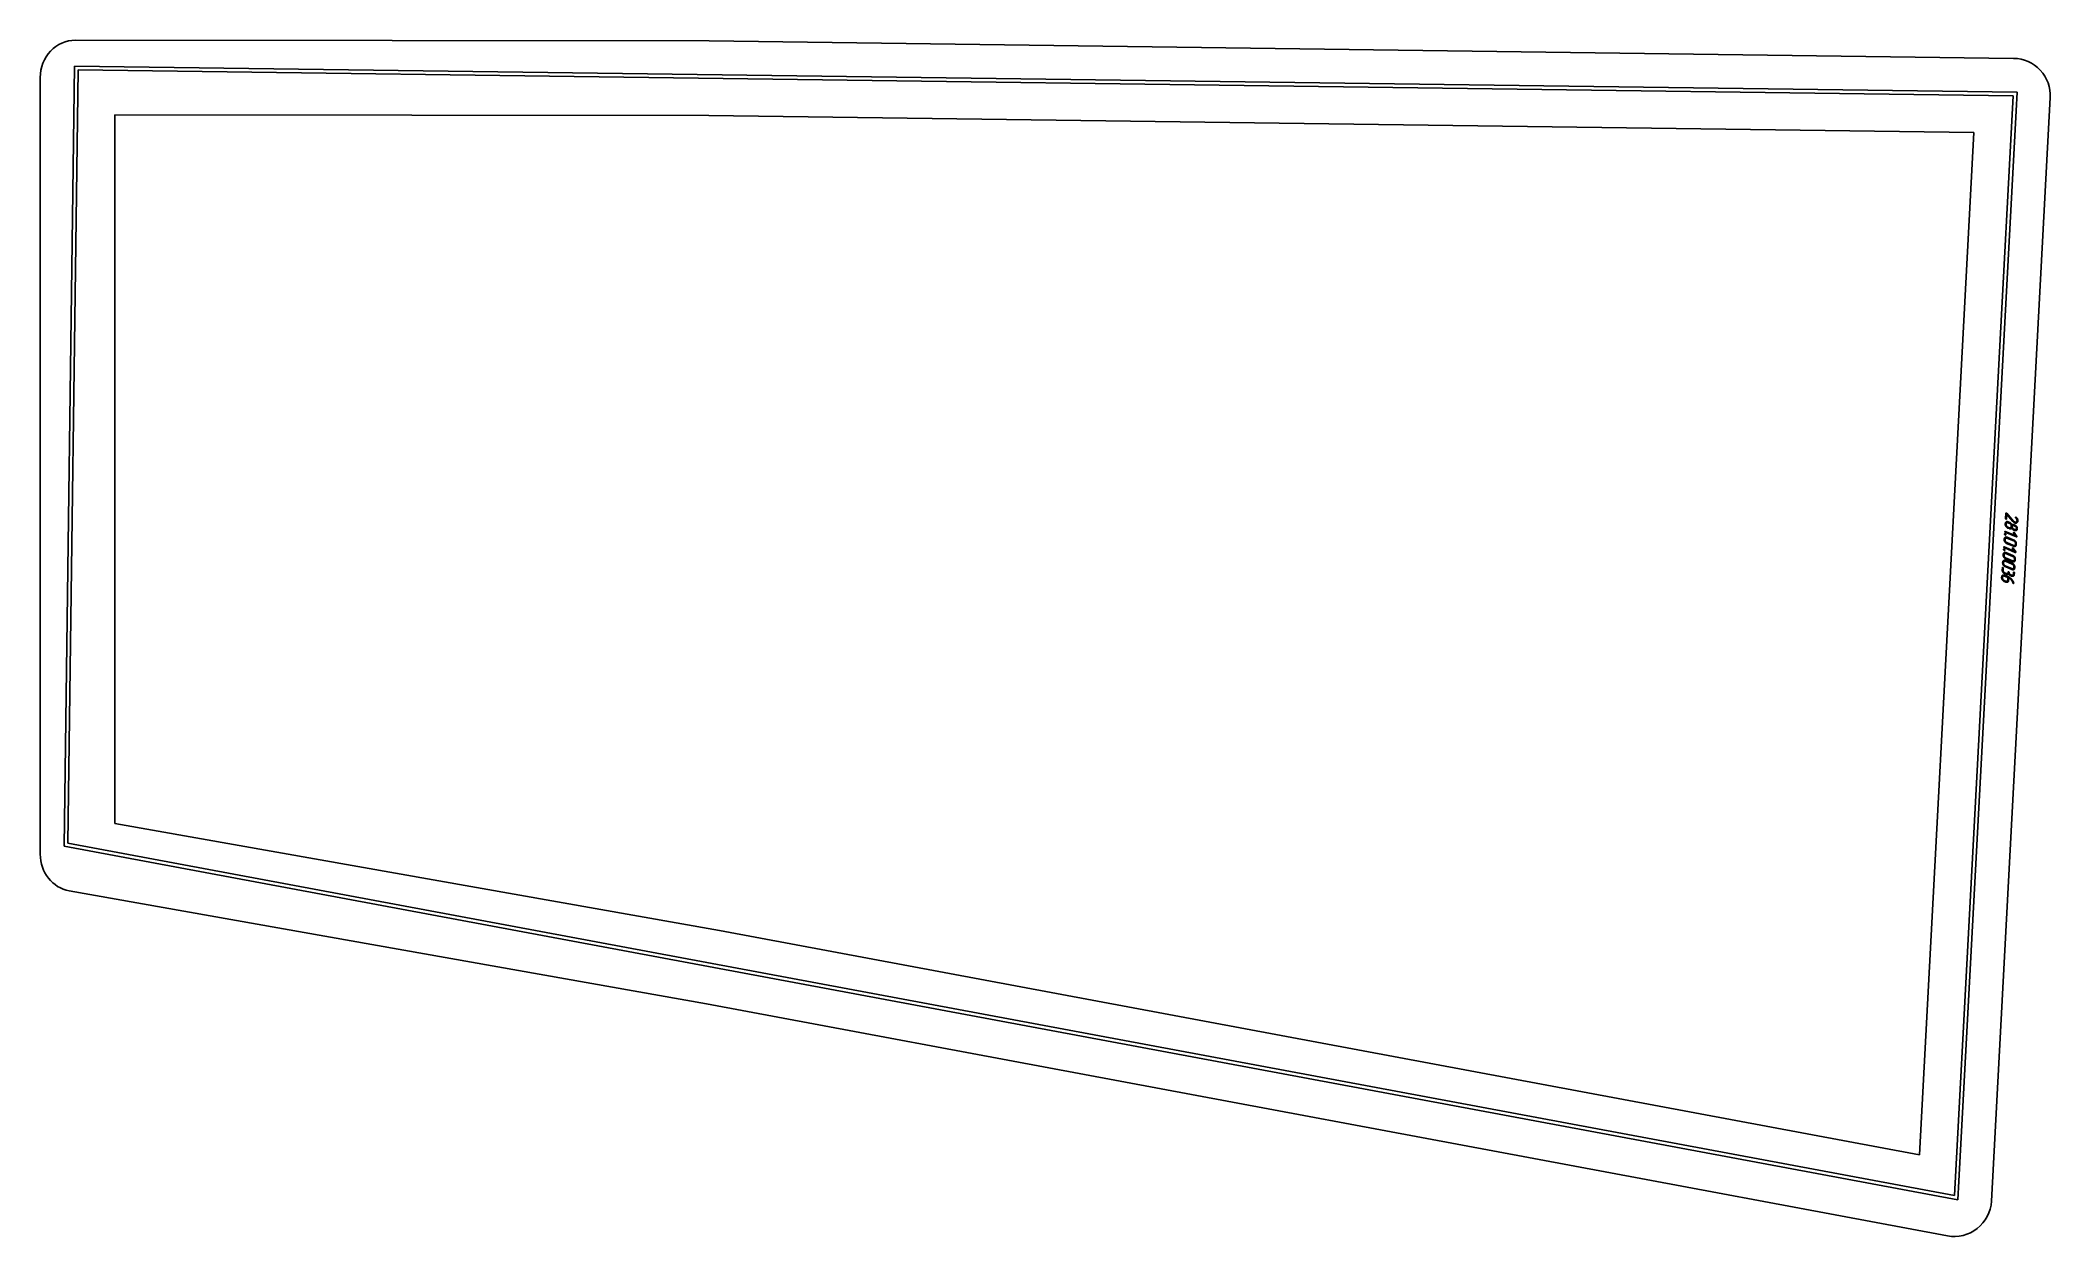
# Model space of a CAD drawing. Header units: millimetres. Extents: x 28 to 1648, y 36 to 1001.
import ezdxf

# ---------------------------------------------------------------- set-up
doc = ezdxf.new("R2010")
doc.units = ezdxf.units.MM
doc.linetypes.add('K5LT_BASIC', pattern=[0])
doc.layers.add('Engraving', color=7, linetype='Continuous')

msp = doc.modelspace()

# ---------------------------------------------------------------- linework, layer by layer
at = {"color": 143, "linetype": 'K5LT_BASIC', "lineweight": 25, "true_color": 0x33acca}
for p, q in [((56.5, 1001.3), (567.2, 1000.7)), ((567.2, 1000.7), (1618.1, 986.6)), ((28.3, 345.4), (28.3, 971.3)), ((88.3, 370.2), (88.3, 941.2)), ((88.3, 941.2), (567.1, 940.7)), ((567.1, 940.7), (1586.1, 927)), ((1647.7, 955), (1600.3, 65.8)), ((1586.1, 927), (1542.2, 103.1)), ((575.5, 283.8), (88.3, 370.2)), ((565.1, 224.7), (51.7, 315.8)), ((1542.2, 103.1), (575.5, 283.8)), ((1564.8, 37.9), (565.1, 224.7))]:
    msp.add_line(p, q, dxfattribs=at)
for centre, major_axis, ratio, start_param, end_param in [((56.5, 971.3), (0, 30), 0.939197, 6.281978, 7.853982), ((1617.7, 956.6), (1.6, 30), 0.999997, 4.712389, 6.323044), ((56.5, 345.4), (0, -30), 0.938846, 4.712389, 6.112928), ((1570.3, 67.4), (-1.6, -30), 0.999346, 6.151775, 7.853982)]:
    msp.add_ellipse(centre, major_axis=major_axis, ratio=ratio, start_param=start_param, end_param=end_param, dxfattribs=at)
at = {"layer": 'Engraving', "color": 143, "linetype": 'K5LT_BASIC', "lineweight": 25, "true_color": 0x33acca}
for p, q in [((47.5, 351.9), (55.9, 980.5)), ((58.9, 977.4), (50.5, 354.4)), ((55.9, 980.5), (1620.9, 959.5)), ((1617.7, 956.6), (58.9, 977.4)), ((1570.5, 70.4), (1617.7, 956.6)), ((1620.9, 959.5), (1573.3, 66.8)), ((1611.7, 615.8), (1612, 620.1)), ((1612.7, 619.1), (1612.4, 615.5)), ((1612.6, 620.1), (1618.1, 613.8)), ((1617.6, 613.4), (1612.7, 619.1)), ((1620, 617), (1620.1, 616.9)), ((1610.6, 598.8), (1610.6, 599.5)), ((1620.4, 601), (1611.3, 604.8)), ((1611.4, 611.2), (1611.5, 612)), ((1611.4, 605.5), (1619.6, 602.1)), ((1612.1, 611), (1612.2, 611.7)), ((1612.8, 600.1), (1618.4, 597.8)), ((1612.9, 600.8), (1618.4, 598.5)), ((1614.8, 608.4), (1613.4, 609)), ((1614.7, 607.7), (1613.4, 608.2)), ((1613.6, 612.5), (1615, 611.9)), ((1613.7, 613.2), (1615.1, 612.6)), ((1616.3, 609.9), (1616.3, 609.2)), ((1618.1, 613.8), (1618.3, 613.6)), ((1618.9, 606.3), (1618.2, 606.6)), ((1619.6, 602.1), (1618.2, 604.2)), ((1618.3, 613.6), (1618.6, 613.4)), ((1619, 607), (1618.3, 607.3)), ((1618.5, 610.8), (1619.2, 610.5)), ((1618.5, 610.1), (1619.2, 609.8)), ((1618.7, 604.5), (1620.6, 601.5)), ((1619.1, 606.2), (1618.9, 606.3)), ((1619.4, 606.1), (1619.1, 606.2)), ((1619.7, 606.1), (1619.4, 606.1)), ((1621.1, 608.4), (1621.1, 608)), ((1621.1, 608), (1621.2, 607.8)), ((1621.2, 607.8), (1621.1, 607.6)), ((1609.8, 586.4), (1609.8, 587.1)), ((1610.4, 586.1), (1610.5, 586.8)), ((1619.5, 588.6), (1610.5, 592.4)), ((1610.6, 593.1), (1618.7, 589.7)), ((1611.3, 598.5), (1611.3, 599.3)), ((1617.3, 581.8), (1611.7, 584.1)), ((1617.2, 581.1), (1611.7, 583.4)), ((1612, 588.4), (1617.6, 586.1)), ((1612, 587.7), (1617.5, 585.4)), ((1618.1, 593.5), (1612.5, 595.8)), ((1618.1, 594.2), (1612.6, 596.5)), ((1618.7, 589.7), (1617.3, 591.8)), ((1617.9, 592.1), (1619.8, 589.1)), ((1618.8, 583.4), (1618.8, 582.7)), ((1619.6, 595.8), (1619.6, 595.1)), ((1620.3, 595.5), (1620.3, 594.8)), ((1608.5, 568.2), (1608.6, 568.9)), ((1608.9, 574.5), (1609.1, 576.2)), ((1609.2, 567.9), (1609.3, 568.6)), ((1609.3, 580.1), (1609.4, 580.8)), ((1609.8, 575.9), (1609.6, 574.2)), ((1610, 579.8), (1610.1, 580.5)), ((1610.7, 569.5), (1613.5, 568.3)), ((1610.8, 570.2), (1613.9, 568.9)), ((1610.9, 572.2), (1612.3, 571.6)), ((1612.3, 570.9), (1610.9, 571.5)), ((1616.8, 575.5), (1611.3, 577.8)), ((1616.8, 574.8), (1611.3, 577.1)), ((1611.5, 581.4), (1617.1, 579)), ((1611.6, 582.1), (1617.1, 579.8)), ((1613.5, 568.3), (1613.4, 566.2)), ((1613.8, 572.4), (1613.8, 572.8)), ((1614.2, 568), (1614.1, 565.9)), ((1615.4, 570), (1615.3, 570.1)), ((1615.5, 569.9), (1615.4, 570)), ((1615.8, 569.8), (1615.5, 569.9)), ((1615.8, 570.5), (1616.5, 570.2)), ((1616.4, 569.5), (1615.8, 569.8)), ((1618, 571.1), (1618.1, 572.5)), ((1618.4, 577), (1618.3, 576.3)), ((1618.8, 572.2), (1618.7, 570.8)), ((1619.1, 576.8), (1619, 576)), ((1619.5, 583.1), (1619.5, 582.4)), ((1611.9, 565.4), (1610.5, 565.9)), ((1611.8, 564.6), (1610.5, 565.2)), ((1617.4, 564.3), (1617.3, 564.7)), ((1617.5, 564.1), (1617.4, 564.3)), ((1617.5, 564), (1617.5, 564.1)), ((1618.2, 564), (1618.2, 563.8)), ((1573.3, 66.8), (47.5, 351.9)), ((50.5, 354.4), (1570.5, 70.4))]:
    msp.add_line(p, q, dxfattribs=at)
for points in [[(1611.7, 615.8), (1611.7, 615.6), (1611.8, 615.5)], [(1612.1, 620.3), (1612, 620.2), (1612, 620.1)], [(1612.4, 620.2), (1612.3, 620.3), (1612.1, 620.3)], [(1612.3, 615.3), (1612.4, 615.4), (1612.4, 615.5)], [(1612.6, 620.1), (1612.5, 620.2), (1612.4, 620.2)], [(1619.7, 617), (1619.6, 616.9), (1619.6, 616.8)], [(1619.6, 616.8), (1619.6, 616.6), (1619.7, 616.5)], [(1620, 617), (1619.8, 617), (1619.7, 617)], [(1619.7, 616.5), (1619.7, 616.4), (1619.8, 616.3)], [(1619.8, 616.3), (1620.4, 615.8), (1620.7, 615.3)], [(1621.3, 615.5), (1620.9, 616.3), (1620.1, 616.9)], [(1611.3, 600.8), (1610.7, 600.4), (1610.6, 599.5)], [(1611.1, 603.7), (1610.9, 603.6), (1610.9, 603.3)], [(1610.9, 603.3), (1610.9, 603.1), (1611, 602.9)], [(1611.1, 605.5), (1611, 605.3), (1611, 605.3)], [(1611, 605.3), (1611, 605.1), (1611.1, 605)], [(1611, 602.9), (1611.2, 602.7), (1611.4, 602.6)], [(1611.4, 605.5), (1611.2, 605.5), (1611.1, 605.5)], [(1611.1, 605), (1611.2, 604.8), (1611.3, 604.8)], [(1611.4, 603.7), (1611.2, 603.7), (1611.1, 603.7)], [(1612.9, 600.8), (1612, 601.2), (1611.3, 600.8)], [(1611.8, 600.1), (1611.4, 599.8), (1611.3, 599.3)], [(1611.4, 611.2), (1611.4, 610.4), (1611.9, 609.5)], [(1611.8, 603.4), (1611.6, 603.6), (1611.4, 603.7)], [(1611.4, 602.6), (1611.6, 602.5), (1611.7, 602.6)], [(1612.2, 613.2), (1611.5, 612.8), (1611.5, 612)], [(1611.7, 602.6), (1611.9, 602.7), (1611.9, 602.9)], [(1611.8, 615.5), (1611.9, 615.4), (1612.1, 615.3)], [(1611.9, 602.9), (1611.9, 603.2), (1611.8, 603.4)], [(1612.8, 600.1), (1612.3, 600.3), (1611.8, 600.1)], [(1611.9, 609.5), (1612.5, 608.6), (1613.4, 608.2)], [(1612.1, 615.3), (1612.2, 615.3), (1612.3, 615.3)], [(1612.1, 611), (1612.1, 610.4), (1612.5, 609.8)], [(1613.7, 613.2), (1612.8, 613.6), (1612.2, 613.2)], [(1612.6, 612.5), (1612.2, 612.2), (1612.2, 611.7)], [(1612.5, 609.8), (1612.8, 609.2), (1613.4, 609)], [(1613.6, 612.5), (1613.1, 612.7), (1612.6, 612.5)], [(1614.7, 607.7), (1615.3, 607.4), (1615.9, 607.5)], [(1614.8, 608.4), (1615.4, 608.1), (1615.8, 608.4)], [(1616, 611.1), (1615.6, 611.7), (1615, 611.9)], [(1616.1, 611.9), (1615.6, 612.4), (1615.1, 612.6)], [(1615.8, 608.4), (1616.2, 608.6), (1616.3, 609.2)], [(1615.9, 607.5), (1616.4, 607.7), (1616.7, 608)], [(1616.3, 609.9), (1616.4, 610.5), (1616, 611.1)], [(1616.8, 610.7), (1616.5, 611.4), (1616.1, 611.9)], [(1616.7, 608), (1617, 607.5), (1617.3, 607.2)], [(1617.6, 611), (1617.2, 611), (1616.8, 610.7)], [(1617.5, 610.1), (1617, 609.9), (1617, 609.3)], [(1617, 609.3), (1617, 608.7), (1617.3, 608.1)], [(1617.3, 608.1), (1617.7, 607.5), (1618.3, 607.3)], [(1617.3, 607.2), (1617.7, 606.8), (1618.2, 606.6)], [(1618.5, 610.1), (1617.9, 610.4), (1617.5, 610.1)], [(1617.6, 613.4), (1618.1, 613), (1618.4, 612.7)], [(1618.5, 610.8), (1618, 611), (1617.6, 611)], [(1618.2, 604.7), (1618.1, 604.6), (1618.1, 604.5)], [(1618.1, 604.5), (1618.1, 604.4), (1618.2, 604.2)], [(1618.5, 604.7), (1618.3, 604.8), (1618.2, 604.7)], [(1618.4, 612.7), (1618.7, 612.5), (1619, 612.3)], [(1618.7, 604.5), (1618.5, 604.7), (1618.5, 604.7)], [(1619.1, 613.1), (1618.8, 613.2), (1618.6, 613.4)], [(1619, 612.3), (1620, 611.9), (1620.8, 612.5)], [(1619, 607), (1619.6, 606.8), (1620, 607)], [(1620.3, 613.2), (1619.8, 612.8), (1619.1, 613.1)], [(1620.7, 609.3), (1620, 610.2), (1619.2, 610.5)], [(1620.1, 609), (1619.8, 609.6), (1619.2, 609.8)], [(1619.7, 606.1), (1620.1, 606.1), (1620.4, 606.3)], [(1620, 607), (1620.4, 607.2), (1620.5, 607.8)], [(1620.5, 607.8), (1620.5, 608.4), (1620.1, 609)], [(1620.7, 613.6), (1620.5, 613.3), (1620.3, 613.2)], [(1620.4, 606.3), (1621.1, 606.7), (1621.1, 607.6)], [(1620.4, 601), (1620.5, 600.9), (1620.6, 601)], [(1620.7, 601.2), (1620.7, 601.4), (1620.6, 601.5)], [(1620.6, 601), (1620.7, 601.1), (1620.7, 601.2)], [(1620.7, 615.3), (1620.9, 614.7), (1620.9, 614.3)], [(1620.9, 614.3), (1620.9, 613.9), (1620.7, 613.6)], [(1621.1, 608.4), (1620.9, 608.9), (1620.7, 609.3)], [(1620.8, 612.5), (1621.5, 613), (1621.6, 614)], [(1621.6, 614), (1621.6, 614.7), (1621.3, 615.5)], [(1609.8, 586.4), (1609.7, 585.5), (1610.3, 584.7)], [(1610.5, 588.4), (1609.9, 588), (1609.8, 587.1)], [(1610.2, 591.3), (1610.1, 591.2), (1610.1, 590.9)], [(1610.1, 590.9), (1610, 590.7), (1610.2, 590.5)], [(1610.3, 593.1), (1610.2, 592.9), (1610.2, 592.9)], [(1610.2, 592.9), (1610.2, 592.7), (1610.3, 592.6)], [(1610.6, 591.2), (1610.4, 591.3), (1610.2, 591.3)], [(1610.2, 590.5), (1610.4, 590.3), (1610.5, 590.2)], [(1610.6, 593.1), (1610.4, 593.1), (1610.3, 593.1)], [(1610.3, 592.6), (1610.3, 592.4), (1610.5, 592.4)], [(1610.3, 584.7), (1610.8, 583.8), (1611.7, 583.4)], [(1610.4, 586.1), (1610.4, 585.6), (1610.8, 585)], [(1610.5, 590.2), (1610.7, 590.1), (1610.9, 590.2)], [(1612, 588.4), (1611.1, 588.8), (1610.5, 588.4)], [(1611, 587.7), (1610.5, 587.4), (1610.5, 586.8)], [(1610.6, 598.8), (1610.5, 597.9), (1611.1, 597.1)], [(1610.9, 591), (1610.7, 591.2), (1610.6, 591.2)], [(1610.8, 585), (1611.1, 584.4), (1611.7, 584.1)], [(1611.1, 590.5), (1611.1, 590.8), (1610.9, 591)], [(1610.9, 590.2), (1611.1, 590.3), (1611.1, 590.5)], [(1612, 587.7), (1611.4, 587.9), (1611, 587.7)], [(1611.1, 597.1), (1611.7, 596.2), (1612.5, 595.8)], [(1611.3, 598.5), (1611.2, 598), (1611.6, 597.4)], [(1611.6, 597.4), (1612, 596.8), (1612.6, 596.5)], [(1617.4, 592.3), (1617.3, 592.2), (1617.3, 592.1)], [(1617.3, 592.1), (1617.2, 591.9), (1617.3, 591.8)], [(1617.6, 592.3), (1617.5, 592.4), (1617.4, 592.3)], [(1618.5, 584.6), (1618.1, 585.1), (1617.5, 585.4)], [(1617.9, 592.1), (1617.7, 592.3), (1617.6, 592.3)], [(1619, 584.9), (1618.4, 585.7), (1617.6, 586.1)], [(1618.1, 594.2), (1618.7, 594), (1619.1, 594.2)], [(1618.1, 593.5), (1618.9, 593.2), (1619.6, 593.5)], [(1619.8, 597.3), (1619.2, 598.1), (1618.4, 598.5)], [(1619.3, 597), (1618.9, 597.5), (1618.4, 597.8)], [(1618.8, 583.4), (1618.8, 584), (1618.5, 584.6)], [(1619.5, 583.1), (1619.6, 584), (1619, 584.9)], [(1619.1, 594.2), (1619.6, 594.5), (1619.6, 595.1)], [(1619.6, 595.8), (1619.7, 596.4), (1619.3, 597)], [(1619.5, 588.6), (1619.7, 588.5), (1619.8, 588.6)], [(1619.6, 593.5), (1620.2, 593.9), (1620.3, 594.8)], [(1620.3, 595.5), (1620.4, 596.4), (1619.8, 597.3)], [(1619.9, 588.8), (1619.9, 589), (1619.8, 589.1)], [(1619.8, 588.6), (1619.9, 588.7), (1619.9, 588.8)], [(1608.5, 568.2), (1608.5, 567.3), (1609, 566.5)], [(1609.3, 570.1), (1608.6, 569.7), (1608.6, 568.9)], [(1608.9, 574.5), (1608.9, 573.6), (1609.5, 572.7)], [(1609.2, 576.5), (1609.1, 576.4), (1609.1, 576.2)], [(1609.4, 576.4), (1609.3, 576.5), (1609.2, 576.5)], [(1609.2, 567.9), (1609.2, 567.3), (1609.6, 566.7)], [(1609.3, 580.1), (1609.3, 579.2), (1609.8, 578.3)], [(1610.8, 570.2), (1609.9, 570.5), (1609.3, 570.1)], [(1609.7, 569.4), (1609.3, 569.2), (1609.3, 568.6)], [(1610.1, 582), (1609.4, 581.6), (1609.4, 580.8)], [(1609.6, 576.3), (1609.5, 576.4), (1609.4, 576.4)], [(1609.5, 572.7), (1610, 571.8), (1610.9, 571.5)], [(1609.8, 575.9), (1609.8, 576.1), (1609.6, 576.3)], [(1610, 573), (1609.6, 573.6), (1609.6, 574.2)], [(1610.7, 569.5), (1610.2, 569.7), (1609.7, 569.4)], [(1609.8, 578.3), (1610.4, 577.4), (1611.3, 577.1)], [(1610, 579.8), (1610, 579.2), (1610.3, 578.6)], [(1610.9, 572.2), (1610.3, 572.4), (1610, 573)], [(1611.6, 582.1), (1610.7, 582.4), (1610.1, 582)], [(1610.5, 581.3), (1610.1, 581.1), (1610.1, 580.5)], [(1610.3, 578.6), (1610.7, 578), (1611.3, 577.8)], [(1611.5, 581.4), (1611, 581.6), (1610.5, 581.3)], [(1613.3, 571.6), (1612.9, 571.4), (1612.3, 571.6)], [(1612.3, 570.9), (1612.8, 570.7), (1613.4, 570.8)], [(1613.8, 572.4), (1613.8, 571.8), (1613.3, 571.6)], [(1613.4, 570.8), (1613.9, 570.9), (1614.2, 571.3)], [(1613.9, 573), (1613.8, 573), (1613.8, 572.8)], [(1614.2, 573), (1614, 573.1), (1613.9, 573)], [(1616.5, 567), (1615.3, 568.3), (1613.9, 568.9)], [(1614.4, 572.8), (1614.3, 573), (1614.2, 573)], [(1614.2, 571.3), (1614.5, 570.7), (1614.9, 570.4)], [(1614.2, 568), (1614.7, 567.8), (1615.2, 567.4)], [(1614.5, 572.5), (1614.5, 572.7), (1614.4, 572.8)], [(1614.8, 571.3), (1614.5, 571.9), (1614.5, 572.5)], [(1615.8, 570.5), (1615.2, 570.8), (1614.8, 571.3)], [(1614.9, 570.4), (1615.1, 570.2), (1615.3, 570.1)], [(1615.2, 567.4), (1615.7, 567), (1616.1, 566.6)], [(1616.4, 569.5), (1617.3, 569.2), (1618, 569.5)], [(1617.5, 570.2), (1617.1, 570), (1616.5, 570.2)], [(1618.2, 564), (1617.7, 565.7), (1616.5, 567)], [(1616.8, 575.5), (1617.4, 575.3), (1617.9, 575.5)], [(1616.8, 574.8), (1617.7, 574.4), (1618.3, 574.8)], [(1618.6, 578.5), (1618, 579.4), (1617.1, 579.8)], [(1618, 578.2), (1617.7, 578.8), (1617.1, 579)], [(1617.2, 581.1), (1618.1, 580.8), (1618.7, 581.1)], [(1617.3, 581.8), (1617.8, 581.6), (1618.3, 581.8)], [(1618, 571.1), (1617.9, 570.5), (1617.5, 570.2)], [(1617.9, 575.5), (1618.3, 575.7), (1618.3, 576.3)], [(1618.4, 577), (1618.4, 577.6), (1618, 578.2)], [(1618, 569.5), (1618.6, 569.9), (1618.7, 570.8)], [(1618.2, 572.7), (1618.1, 572.6), (1618.1, 572.5)], [(1618.4, 572.7), (1618.3, 572.8), (1618.2, 572.7)], [(1618.3, 581.8), (1618.7, 582.1), (1618.8, 582.7)], [(1618.3, 574.8), (1619, 575.2), (1619, 576)], [(1618.6, 572.5), (1618.5, 572.7), (1618.4, 572.7)], [(1619.1, 576.8), (1619.1, 577.7), (1618.6, 578.5)], [(1618.8, 572.2), (1618.8, 572.4), (1618.6, 572.5)], [(1618.7, 581.1), (1619.4, 581.5), (1619.5, 582.4)], [(1609, 566.5), (1609.6, 565.6), (1610.5, 565.2)], [(1609.6, 566.7), (1609.9, 566.2), (1610.5, 565.9)], [(1611.8, 564.6), (1612.7, 564.3), (1613.4, 564.6)], [(1611.9, 565.4), (1612.5, 565.1), (1612.9, 565.4)], [(1612.9, 565.4), (1613.3, 565.6), (1613.4, 566.2)], [(1613.4, 564.6), (1614, 565), (1614.1, 565.9)], [(1616.1, 566.6), (1616.6, 565.9), (1617, 565.4)], [(1617, 565.4), (1617.1, 565), (1617.3, 564.7)], [(1617.5, 564), (1617.6, 563.8), (1617.7, 563.7)], [(1617.7, 563.7), (1617.7, 563.6), (1617.8, 563.6)], [(1617.8, 563.6), (1618, 563.6), (1618.1, 563.6)], [(1618.1, 563.6), (1618.2, 563.6), (1618.2, 563.8)]]:
    msp.add_open_spline(points, degree=2, dxfattribs=at)

doc.saveas('drawing.dxf')
